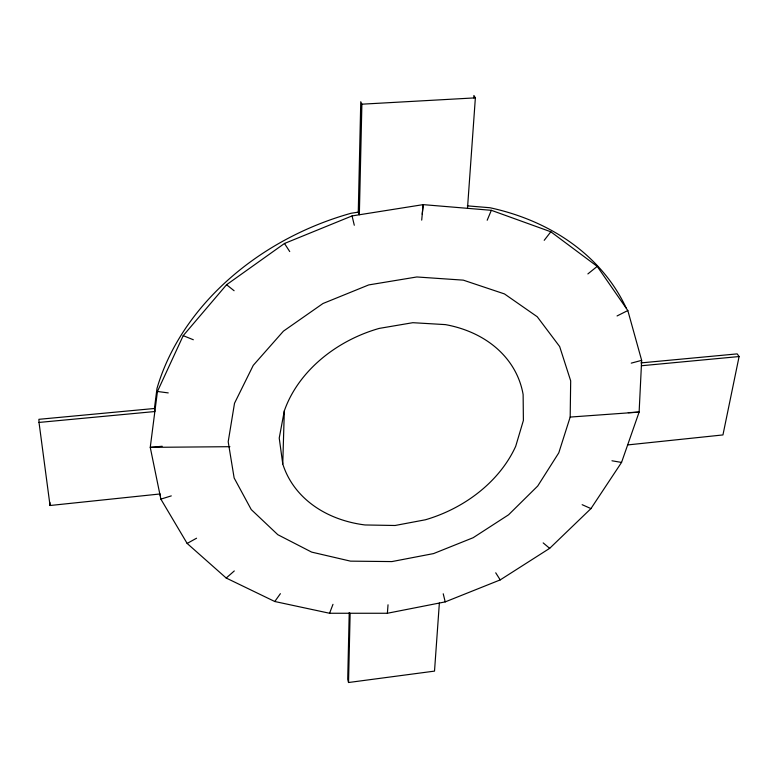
<?xml version="1.0" encoding="UTF-8"?>
<svg xmlns="http://www.w3.org/2000/svg" width="778" height="778" viewBox="0 0 778 778"><rect width="100%" height="100%" fill="white"/><g stroke="black" fill="none" stroke-linecap="round" stroke-linejoin="round"><path stroke-width="1.17" d="M570.177 417.066L570.682 380.85L559.664 346.56L537.248 316.753L504.445 293.909L463.309 280.148L416.833 276.968L368.714 284.923L322.977 303.508L283.445 331.136L253.249 365.359L234.518 403.257L228.197 441.739L234.139 477.974L251.245 509.571L277.804 534.69L311.657 552.108L350.489 561.142L391.908 561.58L433.56 553.586L473.16 537.715L508.559 514.803L537.724 486.017L558.789 452.835L570.177 417.066L639.117 412.097L641.655 360.36L627.817 310.539L597.212 266.387L550.834 231.786L491.346 210.313L423.164 204.633L352.064 215.924L284.485 243.475L226.573 284.729L183.209 335.649L157.438 391.47L150.251 447.36L160.861 499.126L187.148 543.443L226.203 578.035L274.78 601.511L329.571 613.259L387.386 613.259L445.211 601.89L500.215 579.902L549.667 548.344L590.949 508.598L621.544 462.433L639.117 412.097L628.303 412.651M349.225 612.558L347.717 679.34L348.534 682.51L434.513 671.113L439.366 603.047M358.269 212.131L360.759 101.753L361.887 104.184L359.339 214.767L358.269 212.131L351.014 213.279A251.304 197.836 -20.1 0 0 156.991 388.455L154.423 408.489L154.861 411.533L39.017 422.435L50.025 505.505L159.811 493.991M348.534 682.51L350.139 613.259M282.764 463.941L284.32 410.872A125.453 98.193 -20.1 0 1 379.207 328.404L412.826 322.695L445.454 324.621A125.453 98.193 -20.1 0 1 523.127 394.572L523.39 420.441L515.717 446.251A125.453 98.193 -20.1 0 1 425.401 519.782L395.068 525.49L365.018 524.965A125.453 98.193 -20.1 0 1 282.764 463.941L279.224 438.063L284.32 410.872M473.744 97.911L473.909 95.49L475.368 97.863L467.49 208.329M387.386 613.259L388.028 604.788M421.705 220.116L423.164 204.633L422.23 214.261M640.916 362.908L737.194 353.883L739.1 356.548L722.947 434.931L627.661 444.928M329.571 613.259L332.984 604.321M487.184 220.252L491.346 210.313M274.78 601.511L280.391 593.672M544.211 240.324L550.834 231.786M226.203 578.035L234.295 570.945M587.876 273.924L597.212 266.387M187.148 543.443L196.552 538.22M617.051 315.956L627.817 310.539M160.861 499.126L171.286 495.887M631.25 363.132L641.655 360.36M154.423 408.489L38.9 419.313L39.017 422.435M641.393 365.748L739.1 356.548M162.194 446.261L150.251 447.36L229.909 446.689M361.887 104.184L475.368 97.863M467.315 205.849L489.926 207.736A251.304 197.836 -20.1 0 1 626.125 307.874M157.438 391.47L168.233 392.909M611.965 460.771L621.544 462.433M183.209 335.649L193.323 339.753M582.148 504.679L590.949 508.598M226.573 284.729L234.1 290.729M543.18 542.898L549.667 548.344M284.485 243.475L289.727 251.566M495.712 572.793L500.215 579.902M443.227 593.779L445.211 601.89M352.064 215.924L354.291 225.25M160.005 493.933L160.424 495.985M49.88 502.287L50.025 505.505"/></g></svg>
